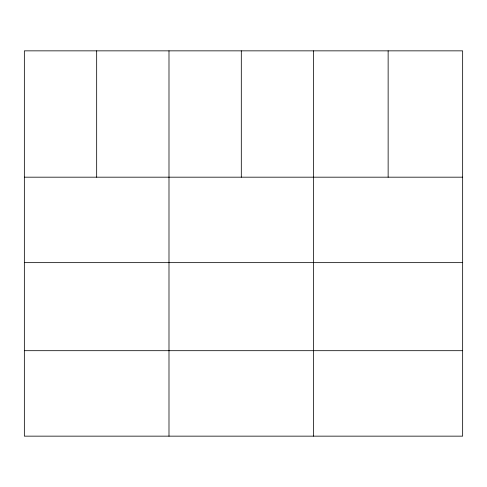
<?xml version="1.0" encoding="UTF-8"?>
<svg xmlns="http://www.w3.org/2000/svg" width="487" height="487" viewBox="0 0 487 487"><rect width="100%" height="100%" fill="white"/><g stroke="black" fill="none" stroke-linecap="round" stroke-linejoin="round"><path stroke-width="0.73" d="M462.65 262.645L462.65 50.849L24.35 50.849L24.35 436.151L462.65 436.151L462.65 262.645L24.35 262.645M24.35 177.183L462.65 177.183M24.35 350.689L462.65 350.689M388.139 50.849L388.139 177.183M313.628 50.849L313.628 436.151M241.308 50.849L241.308 177.183M168.989 50.849L168.989 436.151M96.67 50.849L96.67 177.183"/></g></svg>
